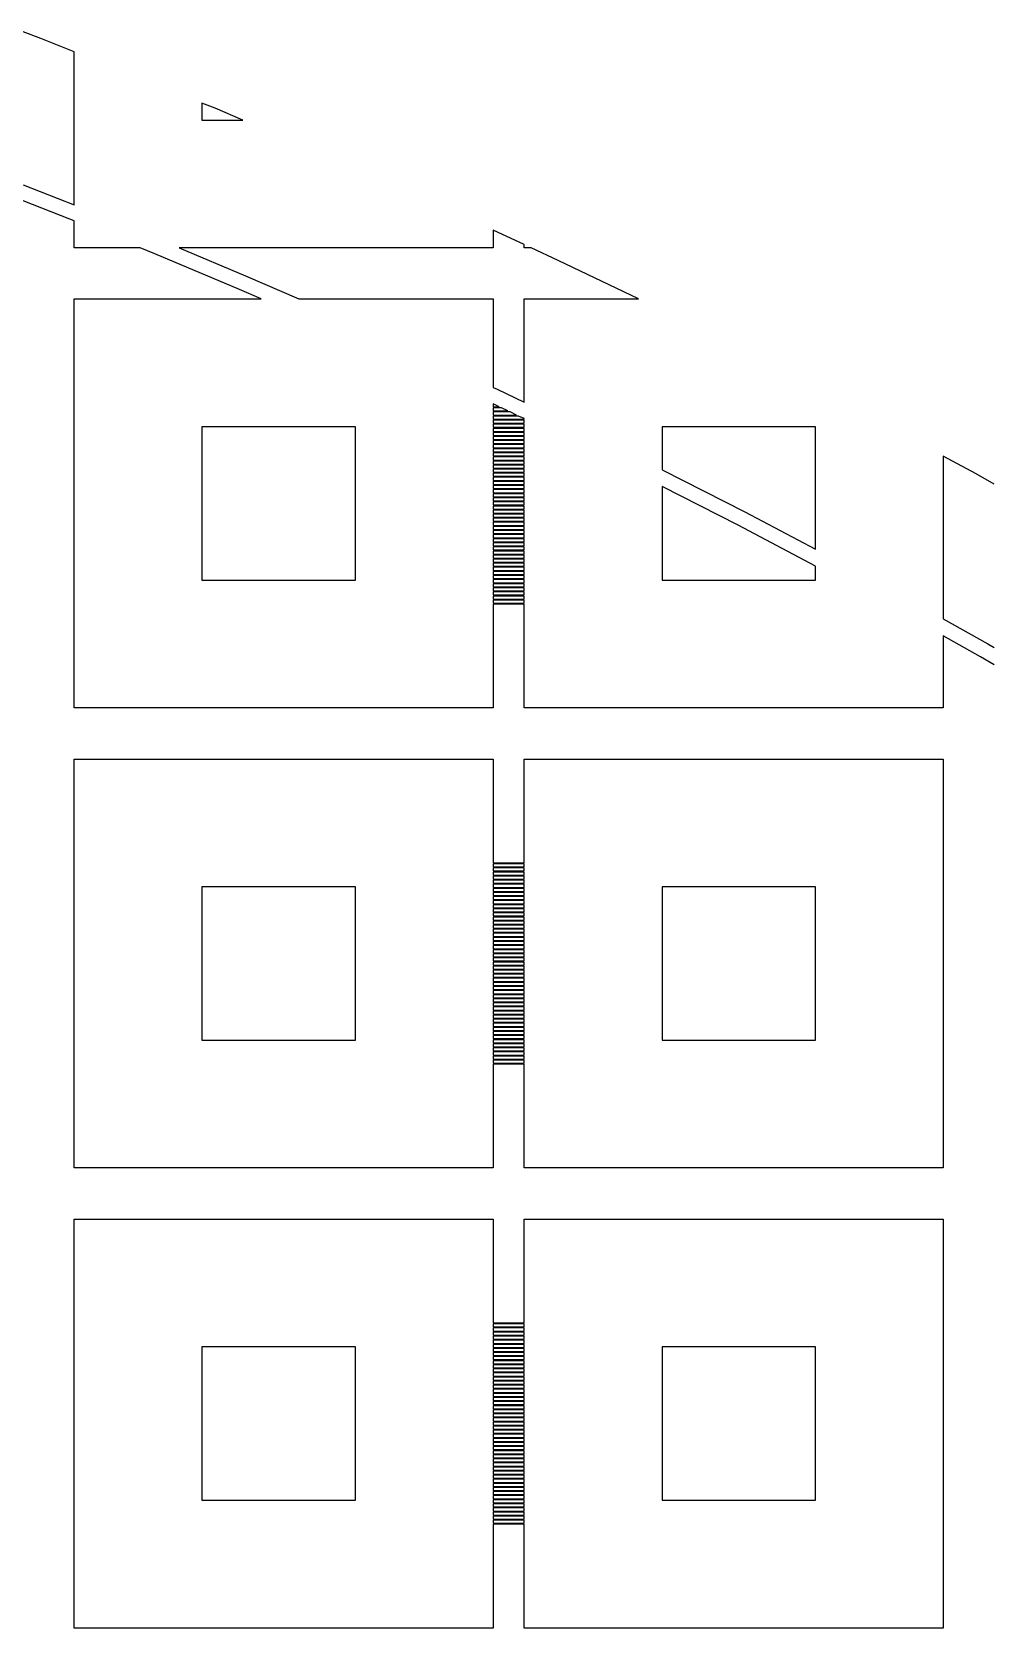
# Model space of a CAD drawing. Extents: x 40 to 187, y -3 to 150.
# Drawn here: x 137.88 to 147.48, y 129.1 to 145.07 of the extents above; entities that cross this region are included whole.
import ezdxf

# ---------------------------------------------------------------- set-up
doc = ezdxf.new("R2010")
doc.units = 0

msp = doc.modelspace()

# ---------------------------------------------------------------- linework, layer by layer
for p, q in [((137.973, 145.001), (137.795, 145.068)), ((138.307, 144.87), (137.973, 145.001)), ((138.307, 143.339), (138.307, 144.87)), ((139.716, 144.304), (139.585, 144.357)), ((139.585, 144.357), (139.585, 144.187)), ((139.585, 144.187), (139.995, 144.187)), ((139.995, 144.187), (139.716, 144.304)), ((137.795, 143.54), (138.307, 143.339)), ((138.262, 143.196), (137.795, 143.379)), ((138.307, 143.177), (138.262, 143.196)), ((138.307, 142.908), (138.307, 143.177)), ((142.806, 142.942), (142.499, 143.085)), ((142.499, 143.085), (142.499, 142.908)), ((138.967, 142.908), (138.307, 142.908)), ((139.113, 142.849), (138.967, 142.908)), ((142.499, 142.908), (139.358, 142.908)), ((139.358, 142.908), (140.02, 142.63)), ((142.806, 142.908), (142.806, 142.942)), ((142.878, 142.908), (142.806, 142.908)), ((143.149, 142.782), (142.878, 142.908)), ((139.961, 142.492), (139.113, 142.849)), ((143.951, 142.397), (143.149, 142.782)), ((140.02, 142.63), (140.553, 142.397)), ((140.178, 142.397), (139.961, 142.492)), ((138.307, 138.307), (138.307, 142.397)), ((138.307, 142.397), (140.178, 142.397)), ((140.553, 142.397), (142.499, 142.397)), ((142.499, 142.397), (142.499, 141.513)), ((142.806, 142.397), (143.951, 142.397)), ((142.806, 141.366), (142.806, 142.397)), ((142.499, 141.513), (142.539, 141.494)), ((142.539, 141.494), (142.806, 141.366)), ((142.499, 141.347), (142.499, 141.318)), ((142.559, 141.318), (142.499, 141.347)), ((142.499, 141.318), (142.559, 141.318)), ((142.581, 141.308), (142.499, 141.308)), ((142.499, 141.308), (142.499, 141.277)), ((142.645, 141.277), (142.581, 141.308)), ((142.499, 141.277), (142.645, 141.277)), ((142.666, 141.267), (142.499, 141.267)), ((142.499, 141.267), (142.499, 141.236)), ((142.499, 141.236), (142.73, 141.236)), ((142.751, 141.226), (142.499, 141.226)), ((142.499, 141.226), (142.499, 141.195)), ((142.499, 141.195), (142.806, 141.195)), ((142.806, 141.185), (142.499, 141.185)), ((142.499, 141.185), (142.499, 141.155)), ((142.499, 141.155), (142.806, 141.155)), ((142.806, 141.144), (142.499, 141.144)), ((142.499, 141.144), (142.499, 141.114)), ((142.73, 141.236), (142.666, 141.267)), ((142.806, 141.2), (142.751, 141.226)), ((142.806, 141.195), (142.806, 141.2)), ((142.806, 141.155), (142.806, 141.185)), ((142.806, 141.114), (142.806, 141.144)), ((141.119, 141.119), (139.585, 141.119)), ((139.585, 141.119), (139.585, 139.585)), ((141.119, 139.585), (141.119, 141.119)), ((142.499, 141.114), (142.806, 141.114)), ((142.806, 141.103), (142.499, 141.103)), ((142.499, 141.103), (142.499, 141.073)), ((142.499, 141.073), (142.806, 141.073)), ((142.806, 141.063), (142.499, 141.063)), ((142.499, 141.063), (142.499, 141.032)), ((142.499, 141.032), (142.806, 141.032)), ((142.806, 141.022), (142.499, 141.022)), ((142.499, 141.022), (142.499, 140.991)), ((142.499, 140.991), (142.806, 140.991)), ((142.806, 140.981), (142.499, 140.981)), ((142.499, 140.981), (142.499, 140.95)), ((142.806, 141.073), (142.806, 141.103)), ((142.806, 141.032), (142.806, 141.063)), ((142.806, 140.991), (142.806, 141.022)), ((142.806, 140.95), (142.806, 140.981)), ((145.72, 141.119), (144.187, 141.119)), ((144.187, 141.119), (144.187, 140.69)), ((145.72, 139.896), (145.72, 141.119)), ((142.499, 140.95), (142.806, 140.95)), ((142.806, 140.94), (142.499, 140.94)), ((142.499, 140.94), (142.499, 140.909)), ((142.499, 140.909), (142.806, 140.909)), ((142.806, 140.899), (142.499, 140.899)), ((142.499, 140.899), (142.499, 140.868)), ((142.499, 140.868), (142.806, 140.868)), ((142.806, 140.858), (142.499, 140.858)), ((142.499, 140.858), (142.499, 140.827)), ((142.499, 140.827), (142.806, 140.827)), ((142.806, 140.817), (142.499, 140.817)), ((142.499, 140.817), (142.499, 140.786)), ((142.806, 140.909), (142.806, 140.94)), ((142.806, 140.868), (142.806, 140.899)), ((142.806, 140.827), (142.806, 140.858)), ((142.806, 140.786), (142.806, 140.817)), ((147.328, 140.647), (146.999, 140.825)), ((146.999, 140.825), (146.999, 139.198)), ((142.499, 140.786), (142.806, 140.786)), ((142.806, 140.776), (142.499, 140.776)), ((142.499, 140.776), (142.499, 140.746)), ((142.499, 140.746), (142.806, 140.746)), ((142.806, 140.735), (142.499, 140.735)), ((142.499, 140.735), (142.499, 140.705)), ((142.499, 140.705), (142.806, 140.705)), ((142.806, 140.694), (142.499, 140.694)), ((142.499, 140.694), (142.499, 140.664)), ((142.499, 140.664), (142.806, 140.664)), ((142.806, 140.654), (142.499, 140.654)), ((142.499, 140.654), (142.499, 140.623)), ((142.806, 140.746), (142.806, 140.776)), ((142.806, 140.705), (142.806, 140.735)), ((142.806, 140.664), (142.806, 140.694)), ((142.806, 140.623), (142.806, 140.654)), ((144.187, 140.69), (144.195, 140.686)), ((144.195, 140.686), (145.016, 140.267)), ((142.499, 140.623), (142.806, 140.623)), ((142.806, 140.613), (142.499, 140.613)), ((142.499, 140.613), (142.499, 140.582)), ((142.499, 140.582), (142.806, 140.582)), ((142.806, 140.572), (142.499, 140.572)), ((142.499, 140.572), (142.499, 140.541)), ((142.499, 140.541), (142.806, 140.541)), ((142.806, 140.531), (142.499, 140.531)), ((142.499, 140.531), (142.499, 140.5)), ((142.499, 140.5), (142.806, 140.5)), ((142.806, 140.582), (142.806, 140.613)), ((142.806, 140.541), (142.806, 140.572)), ((142.806, 140.5), (142.806, 140.531)), ((144.947, 140.134), (144.187, 140.522)), ((144.187, 140.522), (144.187, 139.585)), ((147.51, 140.545), (147.328, 140.647)), ((142.806, 140.49), (142.499, 140.49)), ((142.499, 140.49), (142.499, 140.459)), ((142.499, 140.459), (142.806, 140.459)), ((142.806, 140.449), (142.499, 140.449)), ((142.499, 140.449), (142.499, 140.418)), ((142.499, 140.418), (142.806, 140.418)), ((142.806, 140.408), (142.499, 140.408)), ((142.499, 140.408), (142.499, 140.377)), ((142.499, 140.377), (142.806, 140.377)), ((142.806, 140.367), (142.499, 140.367)), ((142.499, 140.367), (142.499, 140.337)), ((142.499, 140.337), (142.806, 140.337)), ((142.806, 140.459), (142.806, 140.49)), ((142.806, 140.418), (142.806, 140.449)), ((142.806, 140.377), (142.806, 140.408)), ((142.806, 140.337), (142.806, 140.367)), ((142.806, 140.326), (142.499, 140.326)), ((142.499, 140.326), (142.499, 140.296)), ((142.499, 140.296), (142.806, 140.296)), ((142.806, 140.285), (142.499, 140.285)), ((142.499, 140.285), (142.499, 140.255)), ((142.499, 140.255), (142.806, 140.255)), ((142.806, 140.244), (142.499, 140.244)), ((142.499, 140.244), (142.499, 140.214)), ((142.499, 140.214), (142.806, 140.214)), ((142.806, 140.204), (142.499, 140.204)), ((142.499, 140.204), (142.499, 140.173)), ((142.499, 140.173), (142.806, 140.173)), ((142.806, 140.296), (142.806, 140.326)), ((142.806, 140.255), (142.806, 140.285)), ((142.806, 140.214), (142.806, 140.244)), ((142.806, 140.173), (142.806, 140.204)), ((145.016, 140.267), (145.72, 139.896)), ((142.806, 140.163), (142.499, 140.163)), ((142.499, 140.163), (142.499, 140.132)), ((142.499, 140.132), (142.806, 140.132)), ((142.806, 140.122), (142.499, 140.122)), ((142.499, 140.122), (142.499, 140.091)), ((142.499, 140.091), (142.806, 140.091)), ((142.806, 140.081), (142.499, 140.081)), ((142.499, 140.081), (142.499, 140.05)), ((142.499, 140.05), (142.806, 140.05)), ((142.806, 140.04), (142.499, 140.04)), ((142.499, 140.04), (142.499, 140.009)), ((142.806, 140.132), (142.806, 140.163)), ((142.806, 140.091), (142.806, 140.122)), ((142.806, 140.05), (142.806, 140.081)), ((142.806, 140.009), (142.806, 140.04)), ((145.72, 139.726), (144.947, 140.134)), ((142.499, 140.009), (142.806, 140.009)), ((142.806, 139.999), (142.499, 139.999)), ((142.499, 139.999), (142.499, 139.968)), ((142.499, 139.968), (142.806, 139.968)), ((142.806, 139.958), (142.499, 139.958)), ((142.499, 139.958), (142.499, 139.927)), ((142.499, 139.927), (142.806, 139.927)), ((142.806, 139.917), (142.499, 139.917)), ((142.499, 139.917), (142.499, 139.887)), ((142.499, 139.887), (142.806, 139.887)), ((142.806, 139.876), (142.499, 139.876)), ((142.499, 139.876), (142.499, 139.846)), ((142.806, 139.968), (142.806, 139.999)), ((142.806, 139.927), (142.806, 139.958)), ((142.806, 139.887), (142.806, 139.917)), ((142.806, 139.846), (142.806, 139.876)), ((142.499, 139.846), (142.806, 139.846)), ((142.806, 139.835), (142.499, 139.835)), ((142.499, 139.835), (142.499, 139.805)), ((142.499, 139.805), (142.806, 139.805)), ((142.806, 139.795), (142.499, 139.795)), ((142.499, 139.795), (142.499, 139.764)), ((142.499, 139.764), (142.806, 139.764)), ((142.806, 139.754), (142.499, 139.754)), ((142.499, 139.754), (142.499, 139.723)), ((142.499, 139.723), (142.806, 139.723)), ((142.806, 139.713), (142.499, 139.713)), ((142.499, 139.713), (142.499, 139.682)), ((142.806, 139.805), (142.806, 139.835)), ((142.806, 139.764), (142.806, 139.795)), ((142.806, 139.723), (142.806, 139.754)), ((142.806, 139.682), (142.806, 139.713)), ((145.72, 139.585), (145.72, 139.726)), ((139.585, 139.585), (141.119, 139.585)), ((142.499, 139.682), (142.806, 139.682)), ((142.806, 139.672), (142.499, 139.672)), ((142.499, 139.672), (142.499, 139.641)), ((142.499, 139.641), (142.806, 139.641)), ((142.806, 139.631), (142.499, 139.631)), ((142.499, 139.631), (142.499, 139.6)), ((142.499, 139.6), (142.806, 139.6)), ((142.806, 139.59), (142.499, 139.59)), ((142.499, 139.59), (142.499, 139.559)), ((142.499, 139.559), (142.806, 139.559)), ((142.806, 139.549), (142.499, 139.549)), ((142.499, 139.549), (142.499, 139.518)), ((142.806, 139.641), (142.806, 139.672)), ((142.806, 139.6), (142.806, 139.631)), ((142.806, 139.559), (142.806, 139.59)), ((142.806, 139.518), (142.806, 139.549)), ((144.187, 139.585), (145.72, 139.585)), ((142.499, 139.518), (142.806, 139.518)), ((142.806, 139.508), (142.499, 139.508)), ((142.499, 139.508), (142.499, 139.478)), ((142.499, 139.478), (142.806, 139.478)), ((142.806, 139.467), (142.499, 139.467)), ((142.499, 139.467), (142.499, 139.437)), ((142.499, 139.437), (142.806, 139.437)), ((142.806, 139.426), (142.499, 139.426)), ((142.499, 139.426), (142.499, 139.396)), ((142.499, 139.396), (142.806, 139.396)), ((142.806, 139.385), (142.499, 139.385)), ((142.499, 139.385), (142.499, 139.355)), ((142.806, 139.478), (142.806, 139.508)), ((142.806, 139.437), (142.806, 139.467)), ((142.806, 139.396), (142.806, 139.426)), ((142.806, 139.355), (142.806, 139.385)), ((142.499, 139.355), (142.806, 139.355)), ((142.806, 139.345), (142.499, 139.345)), ((142.499, 139.345), (142.499, 138.307)), ((142.806, 138.307), (142.806, 139.345)), ((146.999, 139.198), (147.445, 138.949)), ((147.371, 138.818), (146.999, 139.026)), ((146.999, 139.026), (146.999, 138.307)), ((147.445, 138.949), (147.51, 138.912)), ((147.51, 138.739), (147.371, 138.818)), ((142.499, 138.307), (138.307, 138.307)), ((146.999, 138.307), (142.806, 138.307)), ((138.307, 133.705), (138.307, 137.795)), ((138.307, 137.795), (142.499, 137.795)), ((142.499, 137.795), (142.499, 136.757)), ((142.806, 136.757), (142.806, 137.795)), ((142.806, 137.795), (146.999, 137.795)), ((146.999, 137.795), (146.999, 133.705)), ((142.499, 136.757), (142.806, 136.757)), ((142.806, 136.747), (142.499, 136.747)), ((142.499, 136.747), (142.499, 136.716)), ((142.499, 136.716), (142.806, 136.716)), ((142.806, 136.706), (142.499, 136.706)), ((142.499, 136.706), (142.499, 136.676)), ((142.499, 136.676), (142.806, 136.676)), ((142.806, 136.665), (142.499, 136.665)), ((142.499, 136.665), (142.499, 136.635)), ((142.806, 136.716), (142.806, 136.747)), ((142.806, 136.676), (142.806, 136.706)), ((142.806, 136.635), (142.806, 136.665)), ((141.119, 136.517), (139.585, 136.517)), ((139.585, 136.517), (139.585, 134.983)), ((141.119, 134.983), (141.119, 136.517)), ((142.499, 136.635), (142.806, 136.635)), ((142.806, 136.624), (142.499, 136.624)), ((142.499, 136.624), (142.499, 136.594)), ((142.499, 136.594), (142.806, 136.594)), ((142.806, 136.584), (142.499, 136.584)), ((142.499, 136.584), (142.499, 136.553)), ((142.499, 136.553), (142.806, 136.553)), ((142.806, 136.543), (142.499, 136.543)), ((142.499, 136.543), (142.499, 136.512)), ((142.499, 136.512), (142.806, 136.512)), ((142.806, 136.502), (142.499, 136.502)), ((142.499, 136.502), (142.499, 136.471)), ((142.806, 136.594), (142.806, 136.624)), ((142.806, 136.553), (142.806, 136.584)), ((142.806, 136.512), (142.806, 136.543)), ((142.806, 136.471), (142.806, 136.502)), ((145.72, 136.517), (144.187, 136.517)), ((144.187, 136.517), (144.187, 134.983)), ((145.72, 134.983), (145.72, 136.517)), ((142.499, 136.471), (142.806, 136.471)), ((142.806, 136.461), (142.499, 136.461)), ((142.499, 136.461), (142.499, 136.43)), ((142.499, 136.43), (142.806, 136.43)), ((142.806, 136.42), (142.499, 136.42)), ((142.499, 136.42), (142.499, 136.389)), ((142.499, 136.389), (142.806, 136.389)), ((142.806, 136.379), (142.499, 136.379)), ((142.499, 136.379), (142.499, 136.348)), ((142.499, 136.348), (142.806, 136.348)), ((142.806, 136.43), (142.806, 136.461)), ((142.806, 136.389), (142.806, 136.42)), ((142.806, 136.348), (142.806, 136.379)), ((142.806, 136.338), (142.499, 136.338)), ((142.499, 136.338), (142.499, 136.307)), ((142.499, 136.307), (142.806, 136.307)), ((142.806, 136.297), (142.499, 136.297)), ((142.499, 136.297), (142.499, 136.267)), ((142.499, 136.267), (142.806, 136.267)), ((142.806, 136.256), (142.499, 136.256)), ((142.499, 136.256), (142.499, 136.226)), ((142.499, 136.226), (142.806, 136.226)), ((142.806, 136.215), (142.499, 136.215)), ((142.499, 136.215), (142.499, 136.185)), ((142.499, 136.185), (142.806, 136.185)), ((142.806, 136.307), (142.806, 136.338)), ((142.806, 136.267), (142.806, 136.297)), ((142.806, 136.226), (142.806, 136.256)), ((142.806, 136.185), (142.806, 136.215)), ((142.806, 136.175), (142.499, 136.175)), ((142.499, 136.175), (142.499, 136.144)), ((142.499, 136.144), (142.806, 136.144)), ((142.806, 136.134), (142.499, 136.134)), ((142.499, 136.134), (142.499, 136.103)), ((142.499, 136.103), (142.806, 136.103)), ((142.806, 136.093), (142.499, 136.093)), ((142.499, 136.093), (142.499, 136.062)), ((142.499, 136.062), (142.806, 136.062)), ((142.806, 136.052), (142.499, 136.052)), ((142.499, 136.052), (142.499, 136.021)), ((142.806, 136.144), (142.806, 136.175)), ((142.806, 136.103), (142.806, 136.134)), ((142.806, 136.062), (142.806, 136.093)), ((142.806, 136.021), (142.806, 136.052)), ((142.499, 136.021), (142.806, 136.021)), ((142.806, 136.011), (142.499, 136.011)), ((142.499, 136.011), (142.499, 135.98)), ((142.499, 135.98), (142.806, 135.98)), ((142.806, 135.97), (142.499, 135.97)), ((142.499, 135.97), (142.499, 135.939)), ((142.499, 135.939), (142.806, 135.939)), ((142.806, 135.929), (142.499, 135.929)), ((142.499, 135.929), (142.499, 135.898)), ((142.499, 135.898), (142.806, 135.898)), ((142.806, 135.888), (142.499, 135.888)), ((142.499, 135.888), (142.499, 135.858)), ((142.806, 135.98), (142.806, 136.011)), ((142.806, 135.939), (142.806, 135.97)), ((142.806, 135.898), (142.806, 135.929)), ((142.806, 135.858), (142.806, 135.888)), ((142.499, 135.858), (142.806, 135.858)), ((142.806, 135.847), (142.499, 135.847)), ((142.499, 135.847), (142.499, 135.817)), ((142.499, 135.817), (142.806, 135.817)), ((142.806, 135.806), (142.499, 135.806)), ((142.499, 135.806), (142.499, 135.776)), ((142.499, 135.776), (142.806, 135.776)), ((142.806, 135.765), (142.499, 135.765)), ((142.499, 135.765), (142.499, 135.735)), ((142.499, 135.735), (142.806, 135.735)), ((142.806, 135.725), (142.499, 135.725)), ((142.499, 135.725), (142.499, 135.694)), ((142.806, 135.817), (142.806, 135.847)), ((142.806, 135.776), (142.806, 135.806)), ((142.806, 135.735), (142.806, 135.765)), ((142.806, 135.694), (142.806, 135.725)), ((142.499, 135.694), (142.806, 135.694)), ((142.806, 135.684), (142.499, 135.684)), ((142.499, 135.684), (142.499, 135.653)), ((142.499, 135.653), (142.806, 135.653)), ((142.806, 135.643), (142.499, 135.643)), ((142.499, 135.643), (142.499, 135.612)), ((142.499, 135.612), (142.806, 135.612)), ((142.806, 135.602), (142.499, 135.602)), ((142.499, 135.602), (142.499, 135.571)), ((142.499, 135.571), (142.806, 135.571)), ((142.806, 135.561), (142.499, 135.561)), ((142.499, 135.561), (142.499, 135.53)), ((142.806, 135.653), (142.806, 135.684)), ((142.806, 135.612), (142.806, 135.643)), ((142.806, 135.571), (142.806, 135.602)), ((142.806, 135.53), (142.806, 135.561)), ((142.499, 135.53), (142.806, 135.53)), ((142.806, 135.52), (142.499, 135.52)), ((142.499, 135.52), (142.499, 135.489)), ((142.499, 135.489), (142.806, 135.489)), ((142.806, 135.479), (142.499, 135.479)), ((142.499, 135.479), (142.499, 135.448)), ((142.499, 135.448), (142.806, 135.448)), ((142.806, 135.438), (142.499, 135.438)), ((142.499, 135.438), (142.499, 135.408)), ((142.499, 135.408), (142.806, 135.408)), ((142.806, 135.397), (142.499, 135.397)), ((142.499, 135.397), (142.499, 135.367)), ((142.806, 135.489), (142.806, 135.52)), ((142.806, 135.448), (142.806, 135.479)), ((142.806, 135.408), (142.806, 135.438)), ((142.806, 135.367), (142.806, 135.397)), ((142.499, 135.367), (142.806, 135.367)), ((142.806, 135.356), (142.499, 135.356)), ((142.499, 135.356), (142.499, 135.326)), ((142.499, 135.326), (142.806, 135.326)), ((142.806, 135.316), (142.499, 135.316)), ((142.499, 135.316), (142.499, 135.285)), ((142.499, 135.285), (142.806, 135.285)), ((142.806, 135.275), (142.499, 135.275)), ((142.499, 135.275), (142.499, 135.244)), ((142.499, 135.244), (142.806, 135.244)), ((142.806, 135.234), (142.499, 135.234)), ((142.499, 135.234), (142.499, 135.203)), ((142.806, 135.326), (142.806, 135.356)), ((142.806, 135.285), (142.806, 135.316)), ((142.806, 135.244), (142.806, 135.275)), ((142.806, 135.203), (142.806, 135.234)), ((142.499, 135.203), (142.806, 135.203)), ((142.806, 135.193), (142.499, 135.193)), ((142.499, 135.193), (142.499, 135.162)), ((142.499, 135.162), (142.806, 135.162)), ((142.806, 135.152), (142.499, 135.152)), ((142.499, 135.152), (142.499, 135.121)), ((142.499, 135.121), (142.806, 135.121)), ((142.806, 135.111), (142.499, 135.111)), ((142.499, 135.111), (142.499, 135.08)), ((142.499, 135.08), (142.806, 135.08)), ((142.806, 135.07), (142.499, 135.07)), ((142.499, 135.07), (142.499, 135.039)), ((142.806, 135.162), (142.806, 135.193)), ((142.806, 135.121), (142.806, 135.152)), ((142.806, 135.08), (142.806, 135.111)), ((142.806, 135.039), (142.806, 135.07)), ((139.585, 134.983), (141.119, 134.983)), ((142.499, 135.039), (142.806, 135.039)), ((142.806, 135.029), (142.499, 135.029)), ((142.499, 135.029), (142.499, 134.999)), ((142.499, 134.999), (142.806, 134.999)), ((142.806, 134.988), (142.499, 134.988)), ((142.499, 134.988), (142.499, 134.958)), ((142.499, 134.958), (142.806, 134.958)), ((142.806, 134.947), (142.499, 134.947)), ((142.499, 134.947), (142.499, 134.917)), ((142.499, 134.917), (142.806, 134.917)), ((142.806, 134.906), (142.499, 134.906)), ((142.499, 134.906), (142.499, 134.876)), ((142.806, 134.999), (142.806, 135.029)), ((142.806, 134.958), (142.806, 134.988)), ((142.806, 134.917), (142.806, 134.947)), ((142.806, 134.876), (142.806, 134.906)), ((144.187, 134.983), (145.72, 134.983)), ((142.499, 134.876), (142.806, 134.876)), ((142.806, 134.866), (142.499, 134.866)), ((142.499, 134.866), (142.499, 134.835)), ((142.499, 134.835), (142.806, 134.835)), ((142.806, 134.825), (142.499, 134.825)), ((142.499, 134.825), (142.499, 134.794)), ((142.499, 134.794), (142.806, 134.794)), ((142.806, 134.784), (142.499, 134.784)), ((142.499, 134.784), (142.499, 134.753)), ((142.499, 134.753), (142.806, 134.753)), ((142.806, 134.835), (142.806, 134.866)), ((142.806, 134.794), (142.806, 134.825)), ((142.806, 134.753), (142.806, 134.784)), ((142.806, 134.743), (142.499, 134.743)), ((142.499, 134.743), (142.499, 133.705)), ((142.806, 133.705), (142.806, 134.743)), ((142.499, 133.705), (138.307, 133.705)), ((146.999, 133.705), (142.806, 133.705)), ((138.307, 129.103), (138.307, 133.194)), ((138.307, 133.194), (142.499, 133.194)), ((142.499, 133.194), (142.499, 132.156)), ((142.806, 132.156), (142.806, 133.194)), ((142.806, 133.194), (146.999, 133.194)), ((146.999, 133.194), (146.999, 129.103)), ((142.499, 132.156), (142.806, 132.156)), ((142.806, 132.145), (142.499, 132.145)), ((142.499, 132.145), (142.499, 132.115)), ((142.499, 132.115), (142.806, 132.115)), ((142.806, 132.105), (142.499, 132.105)), ((142.499, 132.105), (142.499, 132.074)), ((142.499, 132.074), (142.806, 132.074)), ((142.806, 132.064), (142.499, 132.064)), ((142.499, 132.064), (142.499, 132.033)), ((142.499, 132.033), (142.806, 132.033)), ((142.806, 132.115), (142.806, 132.145)), ((142.806, 132.074), (142.806, 132.105)), ((142.806, 132.033), (142.806, 132.064)), ((141.119, 131.915), (139.585, 131.915)), ((139.585, 131.915), (139.585, 130.381)), ((141.119, 130.381), (141.119, 131.915)), ((142.806, 132.023), (142.499, 132.023)), ((142.499, 132.023), (142.499, 131.992)), ((142.499, 131.992), (142.806, 131.992)), ((142.806, 131.982), (142.499, 131.982)), ((142.499, 131.982), (142.499, 131.951)), ((142.499, 131.951), (142.806, 131.951)), ((142.806, 131.941), (142.499, 131.941)), ((142.499, 131.941), (142.499, 131.91)), ((142.499, 131.91), (142.806, 131.91)), ((142.806, 131.9), (142.499, 131.9)), ((142.499, 131.9), (142.499, 131.869)), ((142.806, 131.992), (142.806, 132.023)), ((142.806, 131.951), (142.806, 131.982)), ((142.806, 131.91), (142.806, 131.941)), ((142.806, 131.869), (142.806, 131.9)), ((145.72, 131.915), (144.187, 131.915)), ((144.187, 131.915), (144.187, 130.381)), ((145.72, 130.381), (145.72, 131.915)), ((142.499, 131.869), (142.806, 131.869)), ((142.806, 131.859), (142.499, 131.859)), ((142.499, 131.859), (142.499, 131.828)), ((142.499, 131.828), (142.806, 131.828)), ((142.806, 131.818), (142.499, 131.818)), ((142.499, 131.818), (142.499, 131.788)), ((142.499, 131.788), (142.806, 131.788)), ((142.806, 131.777), (142.499, 131.777)), ((142.499, 131.777), (142.499, 131.747)), ((142.499, 131.747), (142.806, 131.747)), ((142.806, 131.736), (142.499, 131.736)), ((142.499, 131.736), (142.499, 131.706)), ((142.806, 131.828), (142.806, 131.859)), ((142.806, 131.788), (142.806, 131.818)), ((142.806, 131.747), (142.806, 131.777)), ((142.806, 131.706), (142.806, 131.736)), ((142.499, 131.706), (142.806, 131.706)), ((142.806, 131.696), (142.499, 131.696)), ((142.499, 131.696), (142.499, 131.665)), ((142.499, 131.665), (142.806, 131.665)), ((142.806, 131.655), (142.499, 131.655)), ((142.499, 131.655), (142.499, 131.624)), ((142.499, 131.624), (142.806, 131.624)), ((142.806, 131.614), (142.499, 131.614)), ((142.499, 131.614), (142.499, 131.583)), ((142.499, 131.583), (142.806, 131.583)), ((142.806, 131.573), (142.499, 131.573)), ((142.499, 131.573), (142.499, 131.542)), ((142.806, 131.665), (142.806, 131.696)), ((142.806, 131.624), (142.806, 131.655)), ((142.806, 131.583), (142.806, 131.614)), ((142.806, 131.542), (142.806, 131.573)), ((142.499, 131.542), (142.806, 131.542)), ((142.806, 131.532), (142.499, 131.532)), ((142.499, 131.532), (142.499, 131.501)), ((142.499, 131.501), (142.806, 131.501)), ((142.806, 131.491), (142.499, 131.491)), ((142.499, 131.491), (142.499, 131.46)), ((142.499, 131.46), (142.806, 131.46)), ((142.806, 131.45), (142.499, 131.45)), ((142.499, 131.45), (142.499, 131.419)), ((142.499, 131.419), (142.806, 131.419)), ((142.806, 131.409), (142.499, 131.409)), ((142.499, 131.409), (142.499, 131.379)), ((142.806, 131.501), (142.806, 131.532)), ((142.806, 131.46), (142.806, 131.491)), ((142.806, 131.419), (142.806, 131.45)), ((142.806, 131.379), (142.806, 131.409)), ((142.499, 131.379), (142.806, 131.379)), ((142.806, 131.368), (142.499, 131.368)), ((142.499, 131.368), (142.499, 131.338)), ((142.499, 131.338), (142.806, 131.338)), ((142.806, 131.327), (142.499, 131.327)), ((142.499, 131.327), (142.499, 131.297)), ((142.499, 131.297), (142.806, 131.297)), ((142.806, 131.286), (142.499, 131.286)), ((142.499, 131.286), (142.499, 131.256)), ((142.499, 131.256), (142.806, 131.256)), ((142.806, 131.246), (142.499, 131.246)), ((142.499, 131.246), (142.499, 131.215)), ((142.806, 131.338), (142.806, 131.368)), ((142.806, 131.297), (142.806, 131.327)), ((142.806, 131.256), (142.806, 131.286)), ((142.806, 131.215), (142.806, 131.246)), ((142.499, 131.215), (142.806, 131.215)), ((142.806, 131.205), (142.499, 131.205)), ((142.499, 131.205), (142.499, 131.174)), ((142.499, 131.174), (142.806, 131.174)), ((142.806, 131.164), (142.499, 131.164)), ((142.499, 131.164), (142.499, 131.133)), ((142.499, 131.133), (142.806, 131.133)), ((142.806, 131.123), (142.499, 131.123)), ((142.499, 131.123), (142.499, 131.092)), ((142.499, 131.092), (142.806, 131.092)), ((142.806, 131.082), (142.499, 131.082)), ((142.499, 131.082), (142.499, 131.051)), ((142.806, 131.174), (142.806, 131.205)), ((142.806, 131.133), (142.806, 131.164)), ((142.806, 131.092), (142.806, 131.123)), ((142.806, 131.051), (142.806, 131.082)), ((142.499, 131.051), (142.806, 131.051)), ((142.806, 131.041), (142.499, 131.041)), ((142.499, 131.041), (142.499, 131.01)), ((142.499, 131.01), (142.806, 131.01)), ((142.806, 131), (142.499, 131)), ((142.499, 131), (142.499, 130.969)), ((142.499, 130.969), (142.806, 130.969)), ((142.806, 130.959), (142.499, 130.959)), ((142.499, 130.959), (142.499, 130.929)), ((142.499, 130.929), (142.806, 130.929)), ((142.806, 130.918), (142.499, 130.918)), ((142.499, 130.918), (142.499, 130.888)), ((142.806, 131.01), (142.806, 131.041)), ((142.806, 130.969), (142.806, 131)), ((142.806, 130.929), (142.806, 130.959)), ((142.806, 130.888), (142.806, 130.918)), ((142.499, 130.888), (142.806, 130.888)), ((142.806, 130.877), (142.499, 130.877)), ((142.499, 130.877), (142.499, 130.847)), ((142.499, 130.847), (142.806, 130.847)), ((142.806, 130.837), (142.499, 130.837)), ((142.499, 130.837), (142.499, 130.806)), ((142.499, 130.806), (142.806, 130.806)), ((142.806, 130.796), (142.499, 130.796)), ((142.499, 130.796), (142.499, 130.765)), ((142.499, 130.765), (142.806, 130.765)), ((142.806, 130.755), (142.499, 130.755)), ((142.499, 130.755), (142.499, 130.724)), ((142.806, 130.847), (142.806, 130.877)), ((142.806, 130.806), (142.806, 130.837)), ((142.806, 130.765), (142.806, 130.796)), ((142.806, 130.724), (142.806, 130.755)), ((142.499, 130.724), (142.806, 130.724)), ((142.806, 130.714), (142.499, 130.714)), ((142.499, 130.714), (142.499, 130.683)), ((142.499, 130.683), (142.806, 130.683)), ((142.806, 130.673), (142.499, 130.673)), ((142.499, 130.673), (142.499, 130.642)), ((142.499, 130.642), (142.806, 130.642)), ((142.806, 130.632), (142.499, 130.632)), ((142.499, 130.632), (142.499, 130.601)), ((142.499, 130.601), (142.806, 130.601)), ((142.806, 130.683), (142.806, 130.714)), ((142.806, 130.642), (142.806, 130.673)), ((142.806, 130.601), (142.806, 130.632)), ((142.806, 130.591), (142.499, 130.591)), ((142.499, 130.591), (142.499, 130.56)), ((142.499, 130.56), (142.806, 130.56)), ((142.806, 130.55), (142.499, 130.55)), ((142.499, 130.55), (142.499, 130.52)), ((142.499, 130.52), (142.806, 130.52)), ((142.806, 130.509), (142.499, 130.509)), ((142.499, 130.509), (142.499, 130.479)), ((142.499, 130.479), (142.806, 130.479)), ((142.806, 130.468), (142.499, 130.468)), ((142.499, 130.468), (142.499, 130.438)), ((142.499, 130.438), (142.806, 130.438)), ((142.806, 130.56), (142.806, 130.591)), ((142.806, 130.52), (142.806, 130.55)), ((142.806, 130.479), (142.806, 130.509)), ((142.806, 130.438), (142.806, 130.468)), ((139.585, 130.381), (141.119, 130.381)), ((142.806, 130.428), (142.499, 130.428)), ((142.499, 130.428), (142.499, 130.397)), ((142.499, 130.397), (142.806, 130.397)), ((142.806, 130.387), (142.499, 130.387)), ((142.499, 130.387), (142.499, 130.356)), ((142.499, 130.356), (142.806, 130.356)), ((142.806, 130.346), (142.499, 130.346)), ((142.499, 130.346), (142.499, 130.315)), ((142.499, 130.315), (142.806, 130.315)), ((142.806, 130.305), (142.499, 130.305)), ((142.499, 130.305), (142.499, 130.274)), ((142.806, 130.397), (142.806, 130.428)), ((142.806, 130.356), (142.806, 130.387)), ((142.806, 130.315), (142.806, 130.346)), ((142.806, 130.274), (142.806, 130.305)), ((144.187, 130.381), (145.72, 130.381)), ((142.499, 130.274), (142.806, 130.274)), ((142.806, 130.264), (142.499, 130.264)), ((142.499, 130.264), (142.499, 130.233)), ((142.499, 130.233), (142.806, 130.233)), ((142.806, 130.223), (142.499, 130.223)), ((142.499, 130.223), (142.499, 130.192)), ((142.499, 130.192), (142.806, 130.192)), ((142.806, 130.182), (142.499, 130.182)), ((142.499, 130.182), (142.499, 130.151)), ((142.499, 130.151), (142.806, 130.151)), ((142.806, 130.141), (142.499, 130.141)), ((142.499, 130.141), (142.499, 129.103)), ((142.806, 130.233), (142.806, 130.264)), ((142.806, 130.192), (142.806, 130.223)), ((142.806, 130.151), (142.806, 130.182)), ((142.806, 129.103), (142.806, 130.141)), ((142.499, 129.103), (138.307, 129.103)), ((146.999, 129.103), (142.806, 129.103))]:
    msp.add_line(p, q)

doc.saveas('drawing.dxf')
